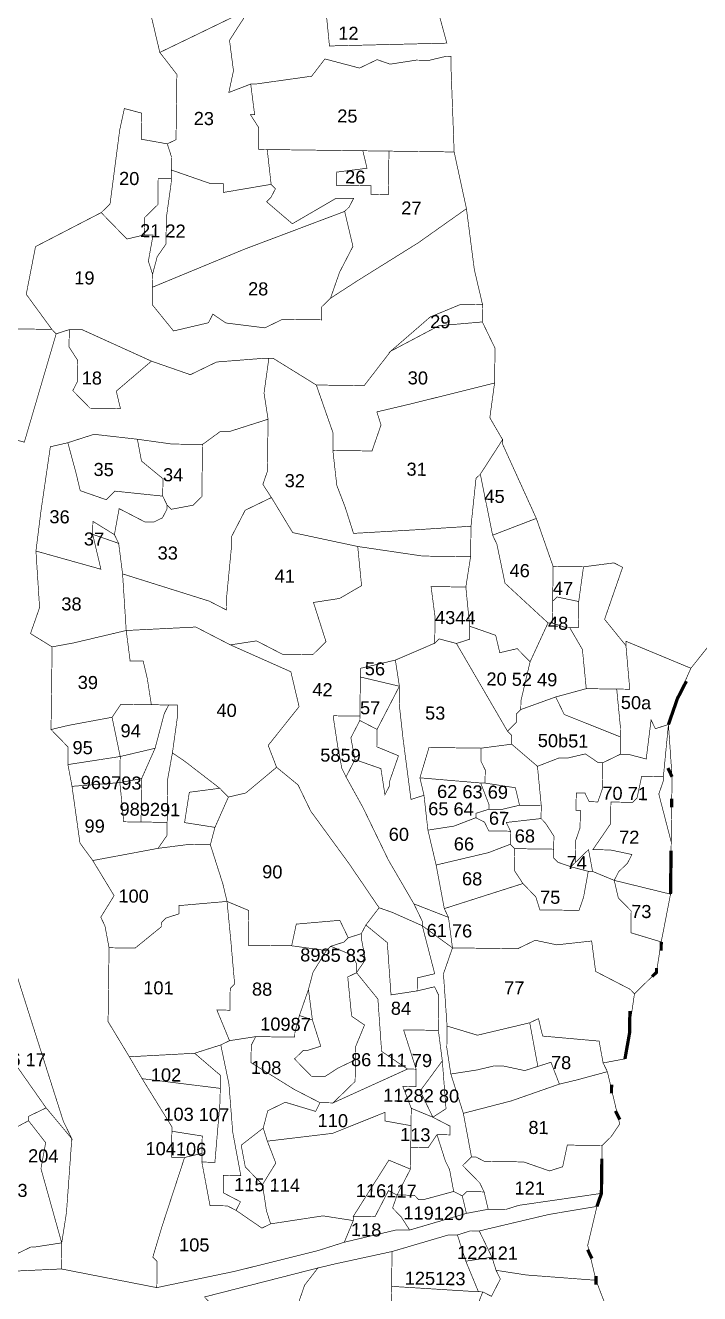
# Model space of a CAD drawing. Header units: metres. Extents: x 259177 to 277314, y 2171367 to 2185445.
# Drawn here: x 275290 to 275905, y 2179440 to 2180596 of the extents above; entities that cross this region are included whole.
import ezdxf

# ---------------------------------------------------------------- set-up
doc = ezdxf.new("R2010")
doc.units = ezdxf.units.M
doc.header["$MEASUREMENT"] = 0
for name, color, linetype in [('SURVEY NO.', 7, 'Continuous'), ('SURVEY PLOT BOUNDARY', 35, 'Continuous'), ('VILLAGE BOUNDARY', 212, 'Continuous')]:
    doc.layers.add(name, color=color, linetype=linetype)
doc.styles.add('PDF Arial', font='arial.ttf')

# ---------------------------------------------------------------- blocks, each defined once
blk = doc.blocks.new('FEWEWFEWQT')
at = {"layer": 'SURVEY PLOT BOUNDARY', "lineweight": 18, "const_width": 0.001}
for points in [[(282151.056, 2174217.1904), (282151.076, 2174217.1104), (282151.1026, 2174217.077), (282151.1026, 2174216.977), (282151.0893, 2174216.9704), (282151.0493, 2174216.977), (282151.0493, 2174217.017), (282151.0227, 2174217.0237), (282151.016, 2174216.9904), (282151.0027, 2174216.877), (282150.9893, 2174216.8637), (282150.8893, 2174216.8103), (282150.876, 2174216.737), (282150.916, 2174216.6837), (282150.8427, 2174216.6837)], [(282151.9492, 2174216.237), (282151.9026, 2174216.177), (282151.8026, 2174216.217), (282151.8026, 2174216.2103), (282151.7693, 2174216.2503), (282151.7959, 2174216.3303), (282151.7826, 2174216.337), (282151.7359, 2174216.3303), (282151.6893, 2174216.3303), (282151.6626, 2174216.4036), (282151.6093, 2174216.517), (282151.6093, 2174216.5237), (282151.5893, 2174216.557), (282151.5959, 2174216.6103), (282151.5959, 2174216.6637), (282151.5759, 2174216.7037), (282151.5759, 2174216.7303), (282151.5626, 2174216.7837), (282151.5493, 2174216.877), (282151.5293, 2174216.9637), (282151.5226, 2174217.097), (282151.5226, 2174217.1104), (282151.5159, 2174217.1104), (282151.4893, 2174217.1037), (282151.4693, 2174217.1037), (282151.4293, 2174217.097), (282151.4093, 2174217.1037), (282151.3826, 2174217.0904), (282151.3293, 2174217.1037), (282151.3093, 2174217.077), (282151.2226, 2174217.0637), (282151.216, 2174217.0637), (282151.1826, 2174217.0504), (282151.1893, 2174217.0837), (282151.1826, 2174217.1304), (282151.216, 2174217.1837)], [(282150.876, 2174216.5103), (282150.9227, 2174216.677), (282150.9427, 2174216.6837), (282150.9427, 2174216.657), (282150.956, 2174216.637), (282150.956, 2174216.6303), (282150.956, 2174216.6037), (282150.9493, 2174216.5903), (282150.976, 2174216.5637), (282151.0227, 2174216.5637), (282151.016, 2174216.5903), (282151.0693, 2174216.637), (282151.1293, 2174216.617), (282151.1693, 2174216.637), (282151.2426, 2174216.6437), (282151.2493, 2174216.6437), (282151.2426, 2174216.5903), (282151.2493, 2174216.5503), (282151.1893, 2174216.5303), (282151.176, 2174216.5303), (282151.1493, 2174216.5103), (282151.1026, 2174216.5103), (282151.0493, 2174216.517), (282150.9827, 2174216.5237), (282150.9427, 2174216.5103), (282150.916, 2174216.5037), (282150.9027, 2174216.4036), (282150.896, 2174216.3436), (282150.9027, 2174216.257), (282150.8893, 2174216.217), (282150.9227, 2174216.197), (282150.9227, 2174216.1236), (282150.9227, 2174216.0703), (282150.9427, 2174216.0503), (282150.9493, 2174216.0436), (282150.9493, 2174216.0169), (282150.956, 2174215.9836), (282150.9693, 2174215.8969), (282150.9893, 2174215.8703), (282151.0227, 2174215.8169), (282151.0027, 2174215.7836), (282151.0093, 2174215.7703), (282151.016, 2174215.7369), (282151.016, 2174215.6969), (282151.016, 2174215.6636), (282151.016, 2174215.6303), (282151.016, 2174215.6236), (282151.0493, 2174215.5702), (282151.0693, 2174215.5369), (282151.116, 2174215.4636), (282151.116, 2174215.4569), (282151.116, 2174215.4436), (282151.116, 2174215.4169), (282151.136, 2174215.4169), (282151.1026, 2174215.3102), (282151.0893, 2174215.2636), (282151.096, 2174215.2569), (282151.096, 2174215.2436), (282151.096, 2174215.2169), (282150.9493, 2174215.2436), (282150.9493, 2174215.2836), (282150.956, 2174215.3302), (282150.9627, 2174215.4436), (282150.9493, 2174215.4702), (282150.9093, 2174215.5902), (282150.876, 2174215.6903)], [(282150.836, 2174215.2369), (282150.9493, 2174215.2436), (282151.096, 2174215.2169), (282151.216, 2174215.2436), (282151.3426, 2174215.2769), (282151.3826, 2174215.2902), (282151.4626, 2174215.3102), (282151.4826, 2174215.3102), (282151.5693, 2174215.3369), (282151.6026, 2174215.3436), (282151.6293, 2174215.3436), (282151.6493, 2174215.3502), (282151.7759, 2174215.3702), (282151.7693, 2174215.3502), (282151.6959, 2174215.3369), (282151.5893, 2174215.3102), (282151.5759, 2174215.3102), (282151.5559, 2174215.3036), (282151.5426, 2174215.3036), (282151.456, 2174215.2769), (282151.3693, 2174215.2569), (282151.3426, 2174215.2502), (282151.1693, 2174215.2035)], [(282151.7759, 2174215.3702), (282151.7759, 2174215.3702)]]:
    blk.add_lwpolyline(points, dxfattribs=at)
for points in [[(282151.076, 2174217.1104), (282151.056, 2174217.1904), (282151.0826, 2174217.2904), (282151.116, 2174217.3104), (282151.1626, 2174217.3037), (282151.2426, 2174217.3171), (282151.2493, 2174217.3171), (282151.256, 2174217.2837), (282151.1693, 2174217.2371), (282151.2293, 2174217.2371), (282151.236, 2174217.2437), (282151.2826, 2174217.2504), (282151.2893, 2174217.2237), (282151.2693, 2174217.2104), (282151.2693, 2174217.1904), (282151.236, 2174217.1837), (282151.216, 2174217.1837), (282151.2093, 2174217.177), (282151.1293, 2174217.137)], [(282151.216, 2174217.0637), (282151.2226, 2174217.017), (282151.216, 2174217.017), (282151.2293, 2174216.997), (282151.2293, 2174216.9637), (282151.2426, 2174216.9637), (282151.2493, 2174216.9104), (282151.176, 2174216.897), (282151.176, 2174216.9104), (282151.156, 2174216.9104), (282151.096, 2174216.9304), (282151.096, 2174216.9504), (282151.0893, 2174216.9704), (282151.1026, 2174216.977), (282151.1026, 2174217.077), (282151.076, 2174217.1104), (282151.1293, 2174217.137), (282151.2093, 2174217.177), (282151.216, 2174217.1837), (282151.1826, 2174217.1304), (282151.1893, 2174217.0837), (282151.1826, 2174217.0504)], [(282151.5159, 2174217.1304), (282151.336, 2174217.1237), (282151.3293, 2174217.1837), (282151.5026, 2174217.177)], [(282151.5159, 2174217.1304), (282151.5026, 2174217.177), (282151.3293, 2174217.1837), (282151.336, 2174217.1237)], [(282151.4293, 2174216.9637), (282151.3893, 2174216.9637), (282151.3026, 2174216.9637), (282151.2426, 2174216.9637), (282151.2293, 2174216.9637), (282151.2293, 2174216.997), (282151.216, 2174217.017), (282151.2226, 2174217.017), (282151.216, 2174217.0637), (282151.2226, 2174217.0637), (282151.3093, 2174217.077), (282151.3293, 2174217.1037), (282151.3826, 2174217.0904), (282151.4093, 2174217.1037), (282151.4293, 2174217.097), (282151.4693, 2174217.1037), (282151.4893, 2174217.1037), (282151.5159, 2174217.1104), (282151.5226, 2174217.1104), (282151.5226, 2174217.097), (282151.5293, 2174216.9637)], [(282151.0893, 2174216.9704), (282151.096, 2174216.9504), (282151.096, 2174216.9304), (282151.096, 2174216.917), (282151.076, 2174216.917), (282151.076, 2174216.877), (282151.056, 2174216.857), (282151.056, 2174216.8304), (282151.0293, 2174216.8237), (282150.9893, 2174216.8637), (282151.0027, 2174216.877), (282151.016, 2174216.9904), (282151.0227, 2174217.0237), (282151.0493, 2174217.017), (282151.0493, 2174216.977)], [(282151.3893, 2174216.9637), (282151.396, 2174216.937), (282151.3493, 2174216.9304), (282151.3493, 2174216.9104), (282151.4026, 2174216.9104), (282151.4026, 2174216.897), (282151.4293, 2174216.897), (282151.4293, 2174216.9637), (282151.5293, 2174216.9637), (282151.5493, 2174216.877), (282151.476, 2174216.8237), (282151.3826, 2174216.7637), (282151.3426, 2174216.737), (282151.356, 2174216.777), (282151.376, 2174216.817), (282151.3626, 2174216.8704), (282151.3693, 2174216.877), (282151.376, 2174216.8904), (282151.3493, 2174216.8904), (282151.316, 2174216.8704), (282151.2826, 2174216.8504), (282151.2426, 2174216.8837), (282151.2493, 2174216.8904), (282151.256, 2174216.9037), (282151.2493, 2174216.9104), (282151.2426, 2174216.9637), (282151.3026, 2174216.9637)], [(282151.4293, 2174216.9637), (282151.4293, 2174216.897), (282151.4026, 2174216.897), (282151.4026, 2174216.9104), (282151.3493, 2174216.9104), (282151.3493, 2174216.9304), (282151.396, 2174216.937), (282151.3893, 2174216.9637)], [(282151.0693, 2174216.7703), (282151.0626, 2174216.7903), (282151.0693, 2174216.8304), (282151.056, 2174216.8304), (282151.056, 2174216.857), (282151.076, 2174216.877), (282151.076, 2174216.917), (282151.096, 2174216.917), (282151.096, 2174216.9104), (282151.0893, 2174216.857), (282151.0893, 2174216.817), (282151.076, 2174216.797)], [(282151.3626, 2174216.8704), (282151.2093, 2174216.8103), (282151.0693, 2174216.7503), (282151.0693, 2174216.7703), (282151.076, 2174216.797), (282151.0893, 2174216.817), (282151.0893, 2174216.857), (282151.096, 2174216.9104), (282151.096, 2174216.917), (282151.096, 2174216.9304), (282151.156, 2174216.9104), (282151.176, 2174216.9104), (282151.176, 2174216.897), (282151.2493, 2174216.9104), (282151.256, 2174216.9037), (282151.2493, 2174216.8904), (282151.2426, 2174216.8837), (282151.2826, 2174216.8504), (282151.316, 2174216.8704), (282151.3493, 2174216.8904), (282151.376, 2174216.8904), (282151.3693, 2174216.877)], [(282151.5759, 2174216.7303), (282151.5426, 2174216.7303), (282151.4959, 2174216.7103), (282151.436, 2174216.657), (282151.396, 2174216.6037), (282151.3226, 2174216.6037), (282151.256, 2174216.6437), (282151.2493, 2174216.6437), (282151.2426, 2174216.6437), (282151.1693, 2174216.637), (282151.1293, 2174216.617), (282151.0693, 2174216.637), (282150.9627, 2174216.6837), (282150.9427, 2174216.6837), (282150.9227, 2174216.677), (282150.916, 2174216.6837), (282150.876, 2174216.737), (282150.8893, 2174216.8103), (282150.9893, 2174216.8637), (282151.0293, 2174216.8237), (282151.056, 2174216.8304), (282151.0693, 2174216.8304), (282151.0626, 2174216.7903), (282151.0693, 2174216.7703), (282151.0693, 2174216.7503), (282151.0693, 2174216.7237), (282151.1026, 2174216.6837), (282151.156, 2174216.697), (282151.1626, 2174216.7103), (282151.1826, 2174216.697), (282151.2426, 2174216.6903), (282151.2693, 2174216.7037), (282151.3293, 2174216.7037), (282151.3293, 2174216.7237), (282151.3426, 2174216.737), (282151.3826, 2174216.7637), (282151.476, 2174216.8237), (282151.5493, 2174216.877), (282151.5626, 2174216.7837)], [(282151.3426, 2174216.737), (282151.3293, 2174216.7237), (282151.3293, 2174216.7037), (282151.2693, 2174216.7037), (282151.2426, 2174216.6903), (282151.1826, 2174216.697), (282151.1626, 2174216.7103), (282151.156, 2174216.697), (282151.1026, 2174216.6837), (282151.0693, 2174216.7237), (282151.0693, 2174216.7503), (282151.2093, 2174216.8103), (282151.3626, 2174216.8704), (282151.376, 2174216.817), (282151.356, 2174216.777)], [(282151.5759, 2174216.7037), (282151.5093, 2174216.697), (282151.436, 2174216.657), (282151.4959, 2174216.7103), (282151.5426, 2174216.7303), (282151.5759, 2174216.7303)], [(282151.5959, 2174216.6103), (282151.4693, 2174216.577), (282151.416, 2174216.5637), (282151.4226, 2174216.5437), (282151.4093, 2174216.5037), (282151.3493, 2174216.5037), (282151.3493, 2174216.5237), (282151.3493, 2174216.5303), (282151.3226, 2174216.6037), (282151.396, 2174216.6037), (282151.436, 2174216.657), (282151.5093, 2174216.697), (282151.5759, 2174216.7037), (282151.5959, 2174216.6637)], [(282150.916, 2174216.6837), (282150.9227, 2174216.677), (282150.876, 2174216.5103), (282150.8227, 2174216.5237), (282150.796, 2174216.517), (282150.7427, 2174216.5037), (282150.7093, 2174216.5637), (282150.716, 2174216.5903), (282150.716, 2174216.6903), (282150.8427, 2174216.6837)], [(282151.0693, 2174216.637), (282151.016, 2174216.5903), (282151.0227, 2174216.5637), (282150.976, 2174216.5637), (282150.9493, 2174216.5903), (282150.956, 2174216.6037), (282150.956, 2174216.6303), (282150.956, 2174216.637), (282150.9427, 2174216.657), (282150.9427, 2174216.6837), (282150.9627, 2174216.6837)], [(282151.3226, 2174216.6037), (282151.3493, 2174216.5303), (282151.3493, 2174216.5237), (282151.3493, 2174216.5037), (282151.356, 2174216.4503), (282151.3693, 2174216.417), (282151.3826, 2174216.377), (282151.476, 2174216.3836), (282151.5626, 2174216.3903), (282151.5626, 2174216.3436), (282151.4893, 2174216.3436), (282151.3893, 2174216.357), (282151.2893, 2174216.377), (282151.256, 2174216.4303), (282151.2426, 2174216.4503), (282151.2493, 2174216.4703), (282151.2493, 2174216.5503), (282151.2426, 2174216.5903), (282151.2493, 2174216.6437), (282151.256, 2174216.6437)], [(282151.6093, 2174216.5237), (282151.5759, 2174216.4703), (282151.5693, 2174216.4637), (282151.5626, 2174216.3903), (282151.476, 2174216.3836), (282151.3826, 2174216.377), (282151.3693, 2174216.417), (282151.356, 2174216.4503), (282151.3493, 2174216.5037), (282151.4093, 2174216.5037), (282151.4226, 2174216.5437), (282151.416, 2174216.5637), (282151.4693, 2174216.577), (282151.5959, 2174216.6103), (282151.5893, 2174216.557)], [(282151.256, 2174216.4303), (282151.216, 2174216.4103), (282151.196, 2174216.3703), (282151.196, 2174216.357), (282151.1893, 2174216.277), (282151.1893, 2174216.257), (282151.1626, 2174216.2703), (282151.0293, 2174216.3103), (282151.0227, 2174216.357), (282151.016, 2174216.3703), (282151.0227, 2174216.4103), (282151.0626, 2174216.3903), (282151.076, 2174216.3903), (282151.0893, 2174216.397), (282151.096, 2174216.4103), (282151.096, 2174216.417), (282151.1026, 2174216.4103), (282151.136, 2174216.417), (282151.1493, 2174216.4303), (282151.1493, 2174216.5103), (282151.176, 2174216.5303), (282151.1893, 2174216.5303), (282151.2493, 2174216.5503), (282151.2493, 2174216.4703), (282151.2426, 2174216.4503)], [(282151.0493, 2174216.517), (282151.056, 2174216.4837), (282151.0893, 2174216.457), (282151.0893, 2174216.4303), (282151.016, 2174216.437), (282151.0027, 2174216.4237), (282150.9627, 2174216.437), (282150.956, 2174216.4637), (282150.9427, 2174216.5103), (282150.9827, 2174216.5237)], [(282151.6626, 2174216.4036), (282151.5959, 2174216.377), (282151.5759, 2174216.4703), (282151.6093, 2174216.5237), (282151.6093, 2174216.517)], [(282150.9827, 2174216.3703), (282150.996, 2174216.317), (282150.896, 2174216.3436), (282150.9027, 2174216.4036), (282150.916, 2174216.5037), (282150.9427, 2174216.5103), (282150.956, 2174216.4637), (282150.9627, 2174216.437), (282151.0027, 2174216.4237), (282151.016, 2174216.437), (282151.0893, 2174216.4303), (282151.096, 2174216.417), (282151.096, 2174216.4103), (282151.0893, 2174216.397), (282151.076, 2174216.3903), (282151.0626, 2174216.3903), (282151.0227, 2174216.4103), (282151.016, 2174216.3703), (282150.9827, 2174216.3903), (282150.9827, 2174216.3836)], [(282151.1493, 2174216.5103), (282151.1493, 2174216.4303), (282151.136, 2174216.417), (282151.1026, 2174216.4103), (282151.096, 2174216.417), (282151.0893, 2174216.4303), (282151.0893, 2174216.457), (282151.056, 2174216.4837), (282151.0493, 2174216.517), (282151.1026, 2174216.5103)], [(282151.6826, 2174216.2436), (282151.6559, 2174216.1836), (282151.6359, 2174216.2036), (282151.6093, 2174216.197), (282151.6026, 2174216.2236), (282151.5626, 2174216.237), (282151.5559, 2174216.297), (282151.5626, 2174216.3436), (282151.5626, 2174216.3903), (282151.5693, 2174216.4637), (282151.5759, 2174216.4703), (282151.5959, 2174216.377), (282151.6026, 2174216.3636), (282151.6159, 2174216.3036)], [(282151.3893, 2174216.357), (282151.396, 2174216.297), (282151.3626, 2174216.277), (282151.3226, 2174216.2703), (282151.3426, 2174216.2103), (282151.3226, 2174216.1903), (282151.3026, 2174216.1903), (282151.276, 2174216.1903), (282151.236, 2174216.2103), (282151.196, 2174216.2036), (282151.1426, 2174216.2303), (282151.036, 2174216.2236), (282151.0293, 2174216.3103), (282151.1626, 2174216.2703), (282151.1893, 2174216.257), (282151.1893, 2174216.277), (282151.196, 2174216.357), (282151.196, 2174216.3703), (282151.216, 2174216.4103), (282151.256, 2174216.4303), (282151.2893, 2174216.377)], [(282151.016, 2174216.3703), (282151.0227, 2174216.357), (282150.9827, 2174216.3703), (282150.9827, 2174216.3836), (282150.9827, 2174216.3903)], [(282151.6893, 2174216.2436), (282151.6826, 2174216.2436), (282151.6159, 2174216.3036), (282151.6026, 2174216.3636), (282151.5959, 2174216.377), (282151.6626, 2174216.4036), (282151.6893, 2174216.3303), (282151.6893, 2174216.277)], [(282151.0293, 2174216.3103), (282151.036, 2174216.2236), (282150.956, 2174216.2036), (282150.9227, 2174216.197), (282150.8893, 2174216.217), (282150.9027, 2174216.257), (282150.896, 2174216.3436), (282150.996, 2174216.317), (282150.9827, 2174216.3703), (282151.0227, 2174216.357)], [(282151.5093, 2174216.2103), (282151.4493, 2174216.1836), (282151.396, 2174216.1703), (282151.396, 2174216.157), (282151.396, 2174216.097), (282151.356, 2174216.097), (282151.356, 2174216.0903), (282151.3626, 2174216.0503), (282151.3693, 2174216.0169), (282151.376, 2174216.0036), (282151.4026, 2174215.9569), (282151.4426, 2174215.8769), (282151.4826, 2174215.8103), (282151.4959, 2174215.7836), (282151.4959, 2174215.7769), (282151.4493, 2174215.7969), (282151.4293, 2174215.8036), (282151.3826, 2174215.8703), (282151.3226, 2174215.9503), (282151.3026, 2174215.9903), (282151.2693, 2174216.0169), (282151.256, 2174216.0503), (282151.3026, 2174216.1103), (282151.2893, 2174216.1636), (282151.196, 2174216.2036), (282151.236, 2174216.2103), (282151.276, 2174216.1903), (282151.3026, 2174216.1903), (282151.3226, 2174216.1903), (282151.3426, 2174216.2103), (282151.3226, 2174216.2703), (282151.3626, 2174216.277), (282151.396, 2174216.297), (282151.3893, 2174216.357), (282151.4893, 2174216.3436), (282151.5626, 2174216.3436), (282151.5559, 2174216.297), (282151.5026, 2174216.297), (282151.5093, 2174216.2503)], [(282151.6893, 2174216.3303), (282151.7359, 2174216.3303), (282151.7293, 2174216.277), (282151.6959, 2174216.2836), (282151.6893, 2174216.277)], [(282151.7426, 2174216.1436), (282151.7359, 2174216.2036), (282151.7159, 2174216.237), (282151.7293, 2174216.237), (282151.7293, 2174216.277), (282151.7359, 2174216.3303), (282151.7826, 2174216.337), (282151.7959, 2174216.3303), (282151.7693, 2174216.2503), (282151.8026, 2174216.2103), (282151.8093, 2174216.1436), (282151.7893, 2174216.1436)], [(282151.5559, 2174216.297), (282151.5626, 2174216.237), (282151.5626, 2174216.217), (282151.5426, 2174216.2103), (282151.5159, 2174216.217), (282151.5093, 2174216.2103), (282151.5093, 2174216.2503), (282151.5026, 2174216.297)], [(282151.7293, 2174216.277), (282151.7293, 2174216.237), (282151.7159, 2174216.237), (282151.7093, 2174216.237), (282151.6893, 2174216.2436), (282151.6893, 2174216.277), (282151.6959, 2174216.2836)], [(282151.6226, 2174216.077), (282151.5626, 2174216.177), (282151.5426, 2174216.2103), (282151.5626, 2174216.217), (282151.5626, 2174216.237), (282151.6026, 2174216.2236), (282151.6093, 2174216.197), (282151.6359, 2174216.2036), (282151.6559, 2174216.1836), (282151.6426, 2174216.1236), (282151.6426, 2174216.1103), (282151.6359, 2174216.1036), (282151.6359, 2174216.0903)], [(282151.6426, 2174216.1103), (282151.6426, 2174216.1236), (282151.6559, 2174216.1836), (282151.6826, 2174216.2436), (282151.6893, 2174216.2436), (282151.7093, 2174216.237), (282151.7159, 2174216.237), (282151.7359, 2174216.2036), (282151.7426, 2174216.1436), (282151.6959, 2174216.1303)], [(282150.9227, 2174216.197), (282150.956, 2174216.2036), (282151.036, 2174216.2236), (282151.0426, 2174216.177), (282151.0626, 2174216.177), (282151.0693, 2174216.1503), (282151.076, 2174216.1103), (282151.0293, 2174216.1103), (282151.016, 2174216.0903), (282150.9493, 2174216.077), (282150.9227, 2174216.0703), (282150.9227, 2174216.1236)], [(282151.196, 2174216.2036), (282151.2893, 2174216.1636), (282151.3026, 2174216.1103), (282151.256, 2174216.0503), (282151.2693, 2174216.0169), (282151.2226, 2174215.9769), (282151.196, 2174215.9703), (282151.1826, 2174215.9836), (282151.1293, 2174216.0236), (282151.1093, 2174216.037), (282151.116, 2174216.0903), (282151.116, 2174216.1103), (282151.1026, 2174216.1103), (282151.076, 2174216.1103), (282151.0693, 2174216.1503), (282151.0626, 2174216.177), (282151.0426, 2174216.177), (282151.036, 2174216.2236), (282151.1426, 2174216.2303)], [(282151.6293, 2174216.057), (282151.5826, 2174216.0503), (282151.5026, 2174216.0503), (282151.4893, 2174216.0036), (282151.4959, 2174215.9769), (282151.476, 2174215.9703), (282151.4693, 2174216.0169), (282151.4626, 2174216.0636), (282151.456, 2174216.117), (282151.456, 2174216.1436), (282151.4493, 2174216.1836), (282151.5093, 2174216.2103), (282151.5159, 2174216.217), (282151.5426, 2174216.2103), (282151.5626, 2174216.177), (282151.6226, 2174216.077), (282151.6293, 2174216.0703)], [(282151.8693, 2174216.0903), (282151.8493, 2174216.0836), (282151.8426, 2174216.097), (282151.8359, 2174216.037), (282151.8093, 2174216.0436), (282151.7959, 2174216.0436), (282151.7959, 2174216.0703), (282151.7959, 2174216.0836), (282151.7893, 2174216.1436), (282151.8093, 2174216.1436), (282151.8026, 2174216.2103), (282151.8026, 2174216.217), (282151.9026, 2174216.177), (282151.8826, 2174216.1303)], [(282151.456, 2174216.1436), (282151.396, 2174216.157), (282151.396, 2174216.1703), (282151.4493, 2174216.1836)], [(282151.4226, 2174216.077), (282151.396, 2174216.0903), (282151.396, 2174216.097), (282151.396, 2174216.157), (282151.456, 2174216.1436)], [(282151.4959, 2174215.9769), (282151.5026, 2174215.9236), (282151.5159, 2174215.8703), (282151.5293, 2174215.8036), (282151.5359, 2174215.7903), (282151.4826, 2174215.8103), (282151.4426, 2174215.8769), (282151.4026, 2174215.9569), (282151.376, 2174216.0036), (282151.3893, 2174216.0303), (282151.4293, 2174216.0169), (282151.436, 2174215.9769), (282151.4426, 2174215.9903), (282151.4426, 2174215.9969), (282151.456, 2174216.037), (282151.4226, 2174216.0503), (282151.4226, 2174216.077), (282151.456, 2174216.1436), (282151.456, 2174216.117), (282151.4626, 2174216.0636), (282151.4693, 2174216.0169), (282151.476, 2174215.9703)], [(282151.7893, 2174216.1436), (282151.7959, 2174216.0836), (282151.7959, 2174216.0703), (282151.7093, 2174216.1036), (282151.6959, 2174216.1303), (282151.7426, 2174216.1436)], [(282151.7959, 2174216.0436), (282151.7693, 2174216.0303), (282151.7626, 2174216.0303), (282151.7426, 2174216.0436), (282151.7159, 2174216.037), (282151.7026, 2174216.037), (282151.6693, 2174216.0236), (282151.6293, 2174216.057), (282151.6293, 2174216.0703), (282151.6226, 2174216.077), (282151.6359, 2174216.0903), (282151.6359, 2174216.1036), (282151.6426, 2174216.1103), (282151.6959, 2174216.1303), (282151.7093, 2174216.1036), (282151.7959, 2174216.0703)], [(282151.0293, 2174216.0303), (282151.016, 2174216.0903), (282151.0293, 2174216.1103), (282151.076, 2174216.1103), (282151.1026, 2174216.1103), (282151.096, 2174216.097), (282151.0826, 2174216.0436)], [(282151.1093, 2174216.037), (282151.1026, 2174215.9969), (282151.1026, 2174215.9303), (282151.0626, 2174215.9303), (282151.0626, 2174215.9969), (282151.0826, 2174216.0436), (282151.096, 2174216.097), (282151.1026, 2174216.1103), (282151.116, 2174216.1103), (282151.116, 2174216.0903)], [(282151.396, 2174216.097), (282151.396, 2174216.0903), (282151.3826, 2174216.0636), (282151.3893, 2174216.0303), (282151.376, 2174216.0036), (282151.3693, 2174216.0169), (282151.3626, 2174216.0503), (282151.356, 2174216.0903), (282151.356, 2174216.097)], [(282151.8693, 2174216.0903), (282151.8626, 2174216.0103), (282151.8293, 2174216.0103), (282151.8226, 2174215.9769), (282151.8159, 2174215.9703), (282151.7893, 2174215.9703), (282151.7826, 2174215.9703), (282151.7826, 2174215.9369), (282151.7559, 2174215.8969), (282151.7826, 2174215.8969), (282151.8159, 2174215.8903), (282151.8093, 2174215.8769), (282151.7959, 2174215.8636), (282151.7893, 2174215.8503), (282151.7559, 2174215.8636), (282151.7493, 2174215.8969), (282151.7293, 2174215.8769), (282151.7293, 2174215.9103), (282151.7359, 2174215.9303), (282151.7359, 2174215.9569), (282151.7293, 2174215.9569), (282151.7293, 2174215.9836), (282151.7359, 2174215.9836), (282151.7426, 2174215.9836), (282151.7493, 2174215.9703), (282151.7626, 2174215.9703), (282151.7693, 2174215.9903), (282151.7693, 2174216.0303), (282151.7959, 2174216.0436), (282151.8093, 2174216.0436), (282151.8359, 2174216.037), (282151.8426, 2174216.097), (282151.8493, 2174216.0836)], [(282151.8759, 2174215.9103), (282151.8559, 2174215.9836), (282151.8626, 2174216.0036), (282151.8626, 2174216.0103), (282151.8693, 2174216.0903), (282151.8759, 2174216.0103), (282151.8759, 2174215.9369)], [(282150.9227, 2174216.0703), (282150.9493, 2174216.077), (282151.016, 2174216.0903), (282151.0293, 2174216.0303), (282150.9493, 2174216.0169), (282150.9493, 2174216.0436), (282150.9427, 2174216.0503)], [(282151.3893, 2174216.0303), (282151.3826, 2174216.0636), (282151.396, 2174216.0903), (282151.4226, 2174216.077), (282151.4226, 2174216.0503), (282151.456, 2174216.037), (282151.4426, 2174215.9969), (282151.4426, 2174215.9903), (282151.436, 2174215.9769), (282151.4293, 2174216.0169)], [(282151.6693, 2174216.0236), (282151.6759, 2174215.9636), (282151.6426, 2174215.9636), (282151.6359, 2174215.9903), (282151.5893, 2174215.9969), (282151.5893, 2174216.0169), (282151.5826, 2174216.0303), (282151.5826, 2174216.0503), (282151.6293, 2174216.057)], [(282151.0293, 2174215.9903), (282151.0293, 2174216.0303), (282151.0826, 2174216.0436), (282151.0626, 2174215.9969)], [(282151.1693, 2174215.8969), (282151.136, 2174215.8969), (282151.0893, 2174215.8903), (282151.1026, 2174215.9103), (282151.1026, 2174215.9303), (282151.1026, 2174215.9969), (282151.1093, 2174216.037), (282151.1293, 2174216.0236), (282151.1826, 2174215.9836), (282151.136, 2174215.9769), (282151.1293, 2174215.9303), (282151.176, 2174215.9236)], [(282151.4893, 2174216.0036), (282151.5026, 2174216.0503), (282151.5826, 2174216.0503), (282151.5826, 2174216.0303), (282151.5893, 2174216.0169), (282151.5893, 2174215.9969), (282151.5826, 2174215.9969)], [(282151.7226, 2174215.8703), (282151.7026, 2174215.8769), (282151.6959, 2174215.8836), (282151.6959, 2174215.8969), (282151.6959, 2174215.9169), (282151.6826, 2174215.9369), (282151.6759, 2174215.9436), (282151.6759, 2174215.9636), (282151.6693, 2174216.0236), (282151.7026, 2174216.037), (282151.7159, 2174216.037), (282151.7426, 2174216.0436), (282151.7626, 2174216.0303), (282151.7693, 2174216.0303), (282151.7693, 2174215.9903), (282151.7626, 2174215.9703), (282151.7493, 2174215.9703), (282151.7426, 2174215.9836), (282151.7359, 2174215.9836), (282151.7293, 2174215.9836), (282151.7293, 2174215.9569), (282151.7359, 2174215.9569), (282151.7359, 2174215.9303), (282151.7293, 2174215.9103), (282151.7293, 2174215.8769)], [(282150.9493, 2174216.0169), (282151.0293, 2174216.0303), (282151.0293, 2174215.9903), (282150.956, 2174215.9836)], [(282151.296, 2174215.7436), (282151.2293, 2174215.7436), (282151.2293, 2174215.7969), (282151.196, 2174215.8103), (282151.1893, 2174215.8369), (282151.1693, 2174215.8969), (282151.176, 2174215.9236), (282151.196, 2174215.9703), (282151.2226, 2174215.9769), (282151.2693, 2174216.0169), (282151.3026, 2174215.9903), (282151.3226, 2174215.9503), (282151.3826, 2174215.8703), (282151.4293, 2174215.8036), (282151.4093, 2174215.7769), (282151.4026, 2174215.7636), (282151.3826, 2174215.7569), (282151.3693, 2174215.7836), (282151.3026, 2174215.7769)], [(282151.5826, 2174215.9969), (282151.5959, 2174215.9636), (282151.5959, 2174215.9569), (282151.5759, 2174215.9503), (282151.5759, 2174215.9436), (282151.5426, 2174215.9303), (282151.5026, 2174215.9236), (282151.4959, 2174215.9769), (282151.4893, 2174216.0036)], [(282151.8626, 2174216.0103), (282151.8626, 2174216.0036), (282151.8559, 2174215.9836), (282151.8759, 2174215.9103), (282151.8759, 2174215.8303), (282151.7893, 2174215.8503), (282151.7959, 2174215.8636), (282151.8093, 2174215.8769), (282151.8159, 2174215.8903), (282151.7826, 2174215.8969), (282151.7559, 2174215.8969), (282151.7826, 2174215.9369), (282151.7826, 2174215.9703), (282151.7893, 2174215.9703), (282151.8159, 2174215.9703), (282151.8226, 2174215.9769), (282151.8293, 2174216.0103)], [(282151.0893, 2174215.8903), (282150.9893, 2174215.8703), (282150.9693, 2174215.8969), (282150.956, 2174215.9836), (282151.0293, 2174215.9903), (282151.036, 2174215.9303), (282151.0626, 2174215.9303), (282151.1026, 2174215.9303), (282151.1026, 2174215.9103)], [(282151.0293, 2174215.9903), (282151.0626, 2174215.9969), (282151.0626, 2174215.9303), (282151.036, 2174215.9303)], [(282151.176, 2174215.9236), (282151.1293, 2174215.9303), (282151.136, 2174215.9769), (282151.1826, 2174215.9836), (282151.196, 2174215.9703)], [(282151.6426, 2174215.9636), (282151.6159, 2174215.9569), (282151.5959, 2174215.9569), (282151.5959, 2174215.9636), (282151.5826, 2174215.9969), (282151.5893, 2174215.9969), (282151.6359, 2174215.9903)], [(282151.6759, 2174215.9636), (282151.6759, 2174215.9436), (282151.6226, 2174215.9369), (282151.6293, 2174215.9236), (282151.5959, 2174215.9236), (282151.5893, 2174215.9369), (282151.5759, 2174215.9436), (282151.5759, 2174215.9503), (282151.5959, 2174215.9569), (282151.6159, 2174215.9569), (282151.6426, 2174215.9636)], [(282151.6293, 2174215.9036), (282151.5959, 2174215.8903), (282151.5159, 2174215.8703), (282151.5026, 2174215.9236), (282151.5426, 2174215.9303), (282151.5759, 2174215.9436), (282151.5893, 2174215.9369), (282151.5959, 2174215.9236), (282151.6293, 2174215.9236)], [(282151.6959, 2174215.8969), (282151.6359, 2174215.8969), (282151.6293, 2174215.9036), (282151.6293, 2174215.9236), (282151.6226, 2174215.9369), (282151.6759, 2174215.9436), (282151.6826, 2174215.9369), (282151.6959, 2174215.9169)], [(282151.6359, 2174215.8969), (282151.6359, 2174215.8636), (282151.6493, 2174215.8436), (282151.6093, 2174215.8303), (282151.5293, 2174215.8036), (282151.5159, 2174215.8703), (282151.5959, 2174215.8903), (282151.6293, 2174215.9036)], [(282151.016, 2174215.7369), (282151.0093, 2174215.7703), (282151.0027, 2174215.7836), (282151.0227, 2174215.8169), (282150.9893, 2174215.8703), (282151.0893, 2174215.8903), (282151.136, 2174215.8969), (282151.1693, 2174215.8969), (282151.1893, 2174215.8369), (282151.196, 2174215.8103), (282151.1293, 2174215.8036), (282151.1226, 2174215.8036), (282151.1226, 2174215.7903), (282151.1026, 2174215.7836), (282151.096, 2174215.7769), (282151.096, 2174215.7703), (282151.056, 2174215.7369)], [(282151.7493, 2174215.8636), (282151.7426, 2174215.8236), (282151.7359, 2174215.8036), (282151.6759, 2174215.8036), (282151.6693, 2174215.8236), (282151.6493, 2174215.8436), (282151.6359, 2174215.8636), (282151.6359, 2174215.8969), (282151.6959, 2174215.8969), (282151.6959, 2174215.8836), (282151.7026, 2174215.8769), (282151.7226, 2174215.8703)], [(282151.7559, 2174215.8636), (282151.7493, 2174215.8636), (282151.7226, 2174215.8703), (282151.7293, 2174215.8769), (282151.7493, 2174215.8969)], [(282151.8226, 2174215.6769), (282151.8159, 2174215.6836), (282151.7626, 2174215.7103), (282151.7559, 2174215.7569), (282151.7026, 2174215.7503), (282151.6693, 2174215.7569), (282151.6426, 2174215.7436), (282151.5426, 2174215.7436), (282151.5359, 2174215.7903), (282151.5293, 2174215.8036), (282151.6093, 2174215.8303), (282151.6493, 2174215.8436), (282151.6693, 2174215.8236), (282151.6759, 2174215.8036), (282151.7359, 2174215.8036), (282151.7426, 2174215.8236), (282151.7493, 2174215.8636), (282151.7559, 2174215.8636), (282151.7893, 2174215.8503), (282151.7959, 2174215.8236), (282151.8159, 2174215.8036), (282151.8159, 2174215.7903), (282151.8159, 2174215.7703), (282151.8626, 2174215.7569), (282151.8559, 2174215.7103)], [(282151.8626, 2174215.7569), (282151.8159, 2174215.7703), (282151.8159, 2174215.7903), (282151.8159, 2174215.8036), (282151.7959, 2174215.8236), (282151.7893, 2174215.8503), (282151.8759, 2174215.8303)], [(282151.0493, 2174215.5702), (282151.016, 2174215.6236), (282151.016, 2174215.6303), (282151.016, 2174215.6636), (282151.016, 2174215.6969), (282151.016, 2174215.7369), (282151.056, 2174215.7369), (282151.096, 2174215.7703), (282151.096, 2174215.7769), (282151.1026, 2174215.7836), (282151.1226, 2174215.7903), (282151.1226, 2174215.8036), (282151.1293, 2174215.8036), (282151.196, 2174215.8103), (282151.2026, 2174215.7503), (282151.2093, 2174215.6836), (282151.2026, 2174215.6769), (282151.2026, 2174215.6436), (282151.1826, 2174215.6436), (282151.2026, 2174215.5969), (282151.1893, 2174215.5902), (282151.1493, 2174215.5769)], [(282151.3493, 2174215.7369), (282151.3293, 2174215.7036), (282151.3226, 2174215.6769), (282151.3093, 2174215.6369), (282151.3026, 2174215.6102), (282151.3026, 2174215.6036), (282151.2426, 2174215.6036), (282151.2026, 2174215.5969), (282151.1826, 2174215.6436), (282151.2026, 2174215.6436), (282151.2026, 2174215.6769), (282151.2093, 2174215.6836), (282151.2026, 2174215.7503), (282151.196, 2174215.8103), (282151.2293, 2174215.7969), (282151.2293, 2174215.7436), (282151.296, 2174215.7436)], [(282151.4893, 2174215.6769), (282151.4493, 2174215.6703), (282151.4426, 2174215.7503), (282151.4093, 2174215.7769), (282151.4293, 2174215.8036), (282151.4493, 2174215.7969), (282151.4959, 2174215.7769), (282151.5159, 2174215.7036), (282151.4893, 2174215.6969)], [(282151.5359, 2174215.7903), (282151.5426, 2174215.7436), (282151.4959, 2174215.7769), (282151.4959, 2174215.7836), (282151.4826, 2174215.8103)], [(282151.3826, 2174215.7569), (282151.376, 2174215.7503), (282151.356, 2174215.7436), (282151.3493, 2174215.7369), (282151.296, 2174215.7436), (282151.3026, 2174215.7769), (282151.3693, 2174215.7836)], [(282151.476, 2174215.5569), (282151.436, 2174215.5836), (282151.4293, 2174215.6636), (282151.396, 2174215.7036), (282151.4093, 2174215.7236), (282151.4026, 2174215.7569), (282151.4026, 2174215.7636), (282151.4093, 2174215.7769), (282151.4426, 2174215.7503), (282151.4493, 2174215.6703), (282151.4893, 2174215.6769), (282151.5159, 2174215.6836), (282151.5226, 2174215.6703), (282151.5226, 2174215.6169), (282151.4693, 2174215.6169), (282151.4893, 2174215.5569)], [(282151.5226, 2174215.6169), (282151.5226, 2174215.6703), (282151.5159, 2174215.6836), (282151.4893, 2174215.6769), (282151.4893, 2174215.6969), (282151.5159, 2174215.7036), (282151.4959, 2174215.7769), (282151.5426, 2174215.7436), (282151.5293, 2174215.7036), (282151.5359, 2174215.6236), (282151.5359, 2174215.5902), (282151.5426, 2174215.5502), (282151.5626, 2174215.4902), (282151.5759, 2174215.4236), (282151.5626, 2174215.4102), (282151.5893, 2174215.3836), (282151.5959, 2174215.3702), (282151.5759, 2174215.3702), (282151.5693, 2174215.3702), (282151.5626, 2174215.3636), (282151.5493, 2174215.3702), (282151.5426, 2174215.4036), (282151.5359, 2174215.4169), (282151.5226, 2174215.4569), (282151.5426, 2174215.4569), (282151.5426, 2174215.4702), (282151.5159, 2174215.4836), (282151.5359, 2174215.4969), (282151.5293, 2174215.5702)], [(282151.396, 2174215.7036), (282151.396, 2174215.7169), (282151.3893, 2174215.7303), (282151.356, 2174215.7436), (282151.376, 2174215.7503), (282151.3826, 2174215.7569), (282151.4026, 2174215.7636), (282151.4026, 2174215.7569), (282151.4093, 2174215.7236)], [(282151.7759, 2174215.5702), (282151.7693, 2174215.6036), (282151.6826, 2174215.6102), (282151.6759, 2174215.6369), (282151.6626, 2174215.6303), (282151.5826, 2174215.6102), (282151.5359, 2174215.6236), (282151.5293, 2174215.7036), (282151.5426, 2174215.7436), (282151.6426, 2174215.7436), (282151.6693, 2174215.7569), (282151.7026, 2174215.7503), (282151.7559, 2174215.7569), (282151.7626, 2174215.7103), (282151.8159, 2174215.6836), (282151.8226, 2174215.6769), (282151.8093, 2174215.5769)], [(282151.396, 2174215.5702), (282151.3693, 2174215.5569), (282151.3493, 2174215.5436), (282151.3293, 2174215.5436), (282151.3026, 2174215.5702), (282151.316, 2174215.5836), (282151.3226, 2174215.5836), (282151.3426, 2174215.5902), (282151.3293, 2174215.6303), (282151.3226, 2174215.6769), (282151.3293, 2174215.7036), (282151.3493, 2174215.7369), (282151.356, 2174215.7436), (282151.3893, 2174215.7303), (282151.396, 2174215.7169), (282151.396, 2174215.7036), (282151.3826, 2174215.6969), (282151.3893, 2174215.6369), (282151.4093, 2174215.6236), (282151.396, 2174215.5902)], [(282150.9627, 2174215.4436), (282150.9227, 2174215.4902), (282150.836, 2174215.6102), (282150.836, 2174215.6169), (282150.8427, 2174215.6503), (282150.816, 2174215.6703), (282150.876, 2174215.6903), (282150.9093, 2174215.5902), (282150.9493, 2174215.4702)], [(282151.3626, 2174215.5036), (282151.396, 2174215.5369), (282151.396, 2174215.5702), (282151.396, 2174215.5902), (282151.4093, 2174215.6236), (282151.3893, 2174215.6369), (282151.3826, 2174215.6969), (282151.396, 2174215.7036), (282151.4293, 2174215.6636), (282151.436, 2174215.5836), (282151.476, 2174215.5569)], [(282151.3293, 2174215.6303), (282151.3093, 2174215.6369), (282151.3226, 2174215.6769)], [(282151.3293, 2174215.6303), (282151.3426, 2174215.5902), (282151.3226, 2174215.5836), (282151.316, 2174215.5836), (282151.3026, 2174215.5702), (282151.3293, 2174215.5436), (282151.3493, 2174215.5436), (282151.3693, 2174215.5569), (282151.396, 2174215.5702), (282151.396, 2174215.5369), (282151.3626, 2174215.5036), (282151.3426, 2174215.5036), (282151.3026, 2174215.5236), (282151.236, 2174215.5636), (282151.236, 2174215.5902), (282151.2426, 2174215.6036), (282151.3026, 2174215.6036), (282151.3026, 2174215.6102), (282151.3093, 2174215.6369)], [(282151.6759, 2174215.5636), (282151.6559, 2174215.5569), (282151.6226, 2174215.5636), (282151.6093, 2174215.5636), (282151.5826, 2174215.5569), (282151.5426, 2174215.5502), (282151.5359, 2174215.5902), (282151.5359, 2174215.6236), (282151.5826, 2174215.6102), (282151.6626, 2174215.6303)], [(282151.7826, 2174215.5569), (282151.7359, 2174215.5436), (282151.7093, 2174215.5369), (282151.6959, 2174215.5702), (282151.6759, 2174215.5636), (282151.6626, 2174215.6303), (282151.6759, 2174215.6369), (282151.6826, 2174215.6102), (282151.7693, 2174215.6036), (282151.7759, 2174215.5702)], [(282150.9227, 2174215.4902), (282150.896, 2174215.4769), (282150.896, 2174215.4702), (282150.836, 2174215.4369), (282150.7693, 2174215.4836), (282150.8027, 2174215.5502), (282150.836, 2174215.6102)], [(282151.5293, 2174215.5702), (282151.4959, 2174215.5236), (282151.5159, 2174215.4836), (282151.4826, 2174215.4969), (282151.4693, 2174215.5302), (282151.4893, 2174215.5302), (282151.4893, 2174215.5436), (282151.4893, 2174215.5569), (282151.4693, 2174215.6169), (282151.5226, 2174215.6169)], [(282151.216, 2174215.3369), (282151.2026, 2174215.3436), (282151.176, 2174215.3436), (282151.1626, 2174215.4102), (282151.1826, 2174215.4102), (282151.1893, 2174215.5036), (282151.1893, 2174215.5236), (282151.1893, 2174215.5436), (282151.1493, 2174215.5769), (282151.1893, 2174215.5902), (282151.2026, 2174215.5302), (282151.2093, 2174215.4569), (282151.2226, 2174215.3902), (282151.196, 2174215.3902), (282151.196, 2174215.3636), (282151.2226, 2174215.3502)], [(282151.256, 2174215.4636), (282151.2226, 2174215.4369), (282151.2293, 2174215.4036), (282151.256, 2174215.3769), (282151.2626, 2174215.3369), (282151.2693, 2174215.3169), (282151.256, 2174215.3102), (282151.216, 2174215.3369), (282151.2226, 2174215.3502), (282151.196, 2174215.3636), (282151.196, 2174215.3902), (282151.2226, 2174215.3902), (282151.2093, 2174215.4569), (282151.2026, 2174215.5302), (282151.1893, 2174215.5902), (282151.2026, 2174215.5969), (282151.2426, 2174215.6036), (282151.236, 2174215.5902), (282151.236, 2174215.5636), (282151.3026, 2174215.5236), (282151.3426, 2174215.5036), (282151.336, 2174215.4902), (282151.2893, 2174215.5036), (282151.2626, 2174215.4902)], [(282151.1893, 2174215.5236), (282151.0693, 2174215.5369), (282151.0493, 2174215.5702), (282151.1493, 2174215.5769), (282151.1893, 2174215.5436)], [(282151.5159, 2174215.4836), (282151.4959, 2174215.5236), (282151.5293, 2174215.5702), (282151.5359, 2174215.4969)], [(282151.7093, 2174215.5369), (282151.6359, 2174215.5102), (282151.5626, 2174215.4902), (282151.5426, 2174215.5502), (282151.5826, 2174215.5569), (282151.6093, 2174215.5636), (282151.6226, 2174215.5636), (282151.6559, 2174215.5569), (282151.6759, 2174215.5636), (282151.6959, 2174215.5702)], [(282151.2626, 2174215.4436), (282151.256, 2174215.4636), (282151.2626, 2174215.4902), (282151.2893, 2174215.5036), (282151.336, 2174215.4902), (282151.3426, 2174215.5036), (282151.3626, 2174215.5036), (282151.476, 2174215.5569), (282151.4893, 2174215.5569), (282151.4893, 2174215.5436), (282151.4893, 2174215.5302), (282151.4693, 2174215.5302), (282151.4826, 2174215.4969), (282151.4826, 2174215.4702), (282151.4426, 2174215.4769), (282151.4426, 2174215.4902), (282151.3626, 2174215.4569)], [(282151.7759, 2174215.4436), (282151.7226, 2174215.4436), (282151.7159, 2174215.4102), (282151.6959, 2174215.4036), (282151.6559, 2174215.4169), (282151.6226, 2174215.4169), (282151.5959, 2174215.4169), (282151.5826, 2174215.4236), (282151.5759, 2174215.4236), (282151.5626, 2174215.4902), (282151.6359, 2174215.5102), (282151.7093, 2174215.5369), (282151.7359, 2174215.5436), (282151.7826, 2174215.5569), (282151.7959, 2174215.5036), (282151.8026, 2174215.4769), (282151.7893, 2174215.4569)], [(282151.1626, 2174215.4102), (282151.1626, 2174215.4236), (282151.1626, 2174215.4502), (282151.116, 2174215.4569), (282151.116, 2174215.4636), (282151.0693, 2174215.5369), (282151.1893, 2174215.5236), (282151.1893, 2174215.5036), (282151.1826, 2174215.4102)], [(282151.5226, 2174215.4569), (282151.5093, 2174215.4369), (282151.4826, 2174215.4369), (282151.4826, 2174215.4702), (282151.4826, 2174215.4969), (282151.5159, 2174215.4836), (282151.5426, 2174215.4702), (282151.5426, 2174215.4569)], [(282150.9627, 2174215.4436), (282150.956, 2174215.3302), (282150.9493, 2174215.2836), (282150.916, 2174215.3969), (282150.9227, 2174215.4369), (282150.896, 2174215.4702), (282150.896, 2174215.4769), (282150.9227, 2174215.4902)], [(282151.4826, 2174215.4702), (282151.4826, 2174215.4369), (282151.4826, 2174215.4036), (282151.4493, 2174215.4169), (282151.396, 2174215.3302), (282151.396, 2174215.3236), (282151.3493, 2174215.3302), (282151.2693, 2174215.3169), (282151.2626, 2174215.3369), (282151.256, 2174215.3769), (282151.276, 2174215.4102), (282151.2626, 2174215.4436), (282151.3626, 2174215.4569), (282151.4426, 2174215.4902), (282151.4426, 2174215.4769)], [(282150.9493, 2174215.2836), (282150.9093, 2174215.2769), (282150.9027, 2174215.2769), (282150.8627, 2174215.2569), (282150.8627, 2174215.3302), (282150.836, 2174215.3702), (282150.836, 2174215.4369), (282150.896, 2174215.4702), (282150.9227, 2174215.4369), (282150.916, 2174215.3969)], [(282151.136, 2174215.4169), (282151.116, 2174215.4169), (282151.116, 2174215.4436), (282151.116, 2174215.4569), (282151.1626, 2174215.4502), (282151.1626, 2174215.4236)], [(282151.256, 2174215.3769), (282151.2293, 2174215.4036), (282151.2226, 2174215.4369), (282151.256, 2174215.4636), (282151.2626, 2174215.4436), (282151.276, 2174215.4102)], [(282151.5493, 2174215.3702), (282151.5026, 2174215.3569), (282151.4959, 2174215.3569), (282151.4893, 2174215.3636), (282151.4693, 2174215.3636), (282151.4626, 2174215.3636), (282151.4826, 2174215.4036), (282151.4826, 2174215.4369), (282151.5093, 2174215.4369), (282151.5226, 2174215.4569), (282151.5359, 2174215.4169), (282151.5426, 2174215.4036)], [(282151.7759, 2174215.4436), (282151.7759, 2174215.4036), (282151.7759, 2174215.3702), (282151.6493, 2174215.3502), (282151.6293, 2174215.3436), (282151.6026, 2174215.3436), (282151.5959, 2174215.3702), (282151.5893, 2174215.3836), (282151.5626, 2174215.4102), (282151.5759, 2174215.4236), (282151.5826, 2174215.4236), (282151.5959, 2174215.4169), (282151.6226, 2174215.4169), (282151.6559, 2174215.4169), (282151.6959, 2174215.4036), (282151.7159, 2174215.4102), (282151.7226, 2174215.4436)], [(282151.1626, 2174215.4102), (282151.176, 2174215.3436), (282151.2026, 2174215.3436), (282151.216, 2174215.3369), (282151.256, 2174215.3102), (282151.2693, 2174215.3169), (282151.3493, 2174215.3302), (282151.396, 2174215.3236), (282151.3826, 2174215.2902), (282151.3426, 2174215.2769), (282151.216, 2174215.2436), (282151.096, 2174215.2169), (282151.096, 2174215.2436), (282151.096, 2174215.2569), (282151.0893, 2174215.2636), (282151.1026, 2174215.3102), (282151.136, 2174215.4169), (282151.1626, 2174215.4236)], [(282151.4626, 2174215.3636), (282151.4493, 2174215.3702), (282151.4293, 2174215.3302), (282151.396, 2174215.3302), (282151.4493, 2174215.4169), (282151.4826, 2174215.4036)], [(282151.4626, 2174215.3636), (282151.456, 2174215.3436), (282151.4693, 2174215.3302), (282151.4826, 2174215.3102), (282151.4626, 2174215.3102), (282151.3826, 2174215.2902), (282151.396, 2174215.3236), (282151.396, 2174215.3302), (282151.4293, 2174215.3302), (282151.4493, 2174215.3702)], [(282151.5626, 2174215.3636), (282151.5693, 2174215.3369), (282151.4826, 2174215.3102), (282151.4693, 2174215.3302), (282151.456, 2174215.3436), (282151.4626, 2174215.3636), (282151.4693, 2174215.3636), (282151.4893, 2174215.3636), (282151.4959, 2174215.3569), (282151.5026, 2174215.3569), (282151.5493, 2174215.3702)], [(282151.5959, 2174215.3702), (282151.6026, 2174215.3436), (282151.5693, 2174215.3369), (282151.5626, 2174215.3636), (282151.5693, 2174215.3702), (282151.5759, 2174215.3702)], [(282151.7693, 2174215.2369), (282151.6626, 2174215.2436), (282151.6159, 2174215.2502), (282151.6093, 2174215.2702), (282151.5893, 2174215.3102), (282151.6959, 2174215.3369), (282151.7693, 2174215.3502), (282151.7559, 2174215.2902)], [(282151.5693, 2174215.2636), (282151.5893, 2174215.2169), (282151.456, 2174215.2235), (282151.456, 2174215.2769), (282151.5426, 2174215.3036), (282151.5559, 2174215.3036)], [(282151.6093, 2174215.2702), (282151.5693, 2174215.2636), (282151.5559, 2174215.3036), (282151.5759, 2174215.3102), (282151.5893, 2174215.3102)], [(282150.836, 2174215.2369), (282150.8427, 2174215.2569), (282150.8627, 2174215.2569), (282150.9027, 2174215.2769), (282150.9093, 2174215.2769), (282150.9493, 2174215.2836), (282150.9493, 2174215.2436)], [(282151.456, 2174215.2235), (282151.456, 2174215.1635), (282151.456, 2174215.1235), (282151.4093, 2174215.1235), (282151.3626, 2174215.1235), (282151.336, 2174215.1435), (282151.3093, 2174215.1769), (282151.3093, 2174215.1835), (282151.3226, 2174215.2235), (282151.3426, 2174215.2502), (282151.3693, 2174215.2569), (282151.456, 2174215.2769)], [(282151.5959, 2174215.2169), (282151.5893, 2174215.2169), (282151.5693, 2174215.2636), (282151.6093, 2174215.2702), (282151.6159, 2174215.2502), (282151.6226, 2174215.2369), (282151.6093, 2174215.2102)], [(282151.3093, 2174215.1835), (282151.276, 2174215.1702), (282151.236, 2174215.1369), (282151.2093, 2174215.1635), (282151.1693, 2174215.2035), (282151.3426, 2174215.2502), (282151.3226, 2174215.2235)], [(282151.7693, 2174215.2369), (282151.7826, 2174215.2035), (282151.7559, 2174215.1969), (282151.7426, 2174215.1569), (282151.7226, 2174215.1169), (282151.6959, 2174215.0569), (282151.7093, 2174215.0302), (282151.6159, 2174214.9769), (282151.6026, 2174214.9702), (282151.5759, 2174214.9902), (282151.5559, 2174215.0702), (282151.5426, 2174215.1302), (282151.5759, 2174215.1635), (282151.5959, 2174215.2169), (282151.6093, 2174215.2102), (282151.6226, 2174215.2369), (282151.6159, 2174215.2502), (282151.6626, 2174215.2436)], [(282151.5893, 2174215.2169), (282151.5959, 2174215.2169), (282151.5759, 2174215.1635), (282151.5426, 2174215.1302), (282151.4626, 2174215.1235), (282151.456, 2174215.1235), (282151.456, 2174215.1635), (282151.456, 2174215.2235)]]:
    blk.add_lwpolyline(points, close=True, dxfattribs=at)
at = {"layer": 'VILLAGE BOUNDARY', "const_width": 0.005}
for points in [[(282151.8959, 2174216.157), (282151.8826, 2174216.1303), (282151.8693, 2174216.0903)], [(282151.8693, 2174216.0236), (282151.8759, 2174216.0103)], [(282151.8759, 2174215.9769), (282151.8759, 2174215.9636)], [(282151.8759, 2174215.8969), (282151.8759, 2174215.8703), (282151.8759, 2174215.8303)], [(282151.8626, 2174215.7569), (282151.8626, 2174215.7436)], [(282151.8559, 2174215.7169), (282151.8559, 2174215.7103), (282151.8493, 2174215.7036)], [(282151.8159, 2174215.6503), (282151.8159, 2174215.6169), (282151.8093, 2174215.5769)], [(282151.7893, 2174215.5369), (282151.7893, 2174215.5236)], [(282151.7959, 2174215.4969), (282151.8026, 2174215.4836)], [(282151.7759, 2174215.4236), (282151.7759, 2174215.4036), (282151.7759, 2174215.3902), (282151.7759, 2174215.3702), (282151.7693, 2174215.3502)], [(282151.7559, 2174215.2836), (282151.7626, 2174215.2702)], [(282151.7693, 2174215.2436), (282151.7693, 2174215.2369), (282151.7693, 2174215.2302)]]:
    blk.add_lwpolyline(points, dxfattribs=at)
at = {"layer": 'SURVEY NO.', "char_height": 0.02, "attachment_point": 7, "style": 'PDF Arial'}
for s, insert in [('12', (282151.3493, 2174217.1336)), ('23', (282151.1293, 2174216.9997)), ('25', (282151.3493, 2174217.0064)), ('26', (282151.3626, 2174216.913)), ('20', (282151.016, 2174216.9063)), ('27', (282151.4493, 2174216.8669)), ('21 22', (282151.0493, 2174216.8269)), ('19', (282150.9493, 2174216.753)), ('28', (282151.216, 2174216.7397)), ('29', (282151.4959, 2174216.693)), ('30', (282151.4626, 2174216.6063)), ('18', (282150.9627, 2174216.5997)), ('31', (282151.4626, 2174216.4663)), ('35', (282150.9827, 2174216.4596)), ('34', (282151.0893, 2174216.4529)), ('32', (282151.276, 2174216.4463)), ('45', (282151.5826, 2174216.4263)), ('36', (282150.916, 2174216.3863)), ('37', (282150.9693, 2174216.3529)), ('33', (282151.0826, 2174216.3329)), ('46', (282151.6226, 2174216.313)), ('41', (282151.2626, 2174216.3002)), ('47', (282151.6893, 2174216.2869)), ('38', (282150.936, 2174216.2529)), ('4344', (282151.5093, 2174216.2396)), ('48', (282151.6826, 2174216.233)), ('56', (282151.4026, 2174216.1596)), ('20 52 49', (282151.5893, 2174216.1463)), ('39', (282150.9627, 2174216.1329)), ('42', (282151.3226, 2174216.1268)), ('57', (282151.396, 2174216.0996)), ('50a', (282151.7959, 2174216.1129)), ('40', (282151.176, 2174216.0929)), ('53', (282151.4959, 2174216.0929)), ('94', (282151.0293, 2174216.0596)), ('50b51', (282151.6693, 2174216.0529)), ('95', (282150.956, 2174216.0329)), ('5859', (282151.336, 2174216.0263)), ('969793', (282150.9693, 2174215.9796)), ('62 63 69', (282151.5159, 2174215.9729)), ('70 71', (282151.7693, 2174215.9735)), ('989291', (282151.0293, 2174215.9396)), ('65 64', (282151.5026, 2174215.9463)), ('67', (282151.5959, 2174215.9329)), ('99', (282150.976, 2174215.9129)), ('60', (282151.4426, 2174215.9063)), ('68', (282151.6359, 2174215.9063)), ('72', (282151.7959, 2174215.9068)), ('66', (282151.5426, 2174215.8929)), ('74', (282151.7159, 2174215.8668)), ('90', (282151.2493, 2174215.8463)), ('68', (282151.5559, 2174215.8396)), ('100', (282151.0293, 2174215.8063)), ('75', (282151.6759, 2174215.8129)), ('73', (282151.8159, 2174215.7929)), ('61 76', (282151.5026, 2174215.7596)), ('8985 83', (282151.3093, 2174215.7196)), ('77', (282151.6226, 2174215.6735)), ('101', (282151.0693, 2174215.6662)), ('88', (282151.236, 2174215.6662)), ('84', (282151.4493, 2174215.6396)), ('10987', (282151.2493, 2174215.6129)), ('206 17', (282150.836, 2174215.5535)), ('86 111 79', (282151.3893, 2174215.5601)), ('78', (282151.6959, 2174215.5596)), ('102', (282151.0826, 2174215.5329)), ('108', (282151.236, 2174215.5462)), ('11282 80', (282151.4393, 2174215.5062)), ('103 107', (282151.1026, 2174215.4729)), ('110', (282151.3393, 2174215.4662)), ('81', (282151.6626, 2174215.4596)), ('113', (282151.466, 2174215.4462)), ('104106', (282151.076, 2174215.4196)), ('204', (282150.896, 2174215.4062)), ('115 114', (282151.2126, 2174215.3662)), ('116117', (282151.3993, 2174215.3595)), ('121', (282151.6426, 2174215.3668)), ('203', (282150.8493, 2174215.3529)), ('119120', (282151.4726, 2174215.3262)), ('118', (282151.3926, 2174215.2995)), ('105', (282151.1293, 2174215.2729)), ('122121', (282151.5559, 2174215.2668)), ('125123', (282151.476, 2174215.2262))]:
    blk.add_mtext(s, dxfattribs=dict(at, insert=insert))

msp = doc.modelspace()

# ---------------------------------------------------------------- block references
at = {"xscale": 594.7216958835667, "yscale": 594.7216958835667, "zscale": 594.7216958835667, "rotation": 359.254356221976}
msp.add_blockref('FEWEWFEWQT', (-184338996.6, -1288580324.6), dxfattribs=at)

doc.saveas('drawing.dxf')
